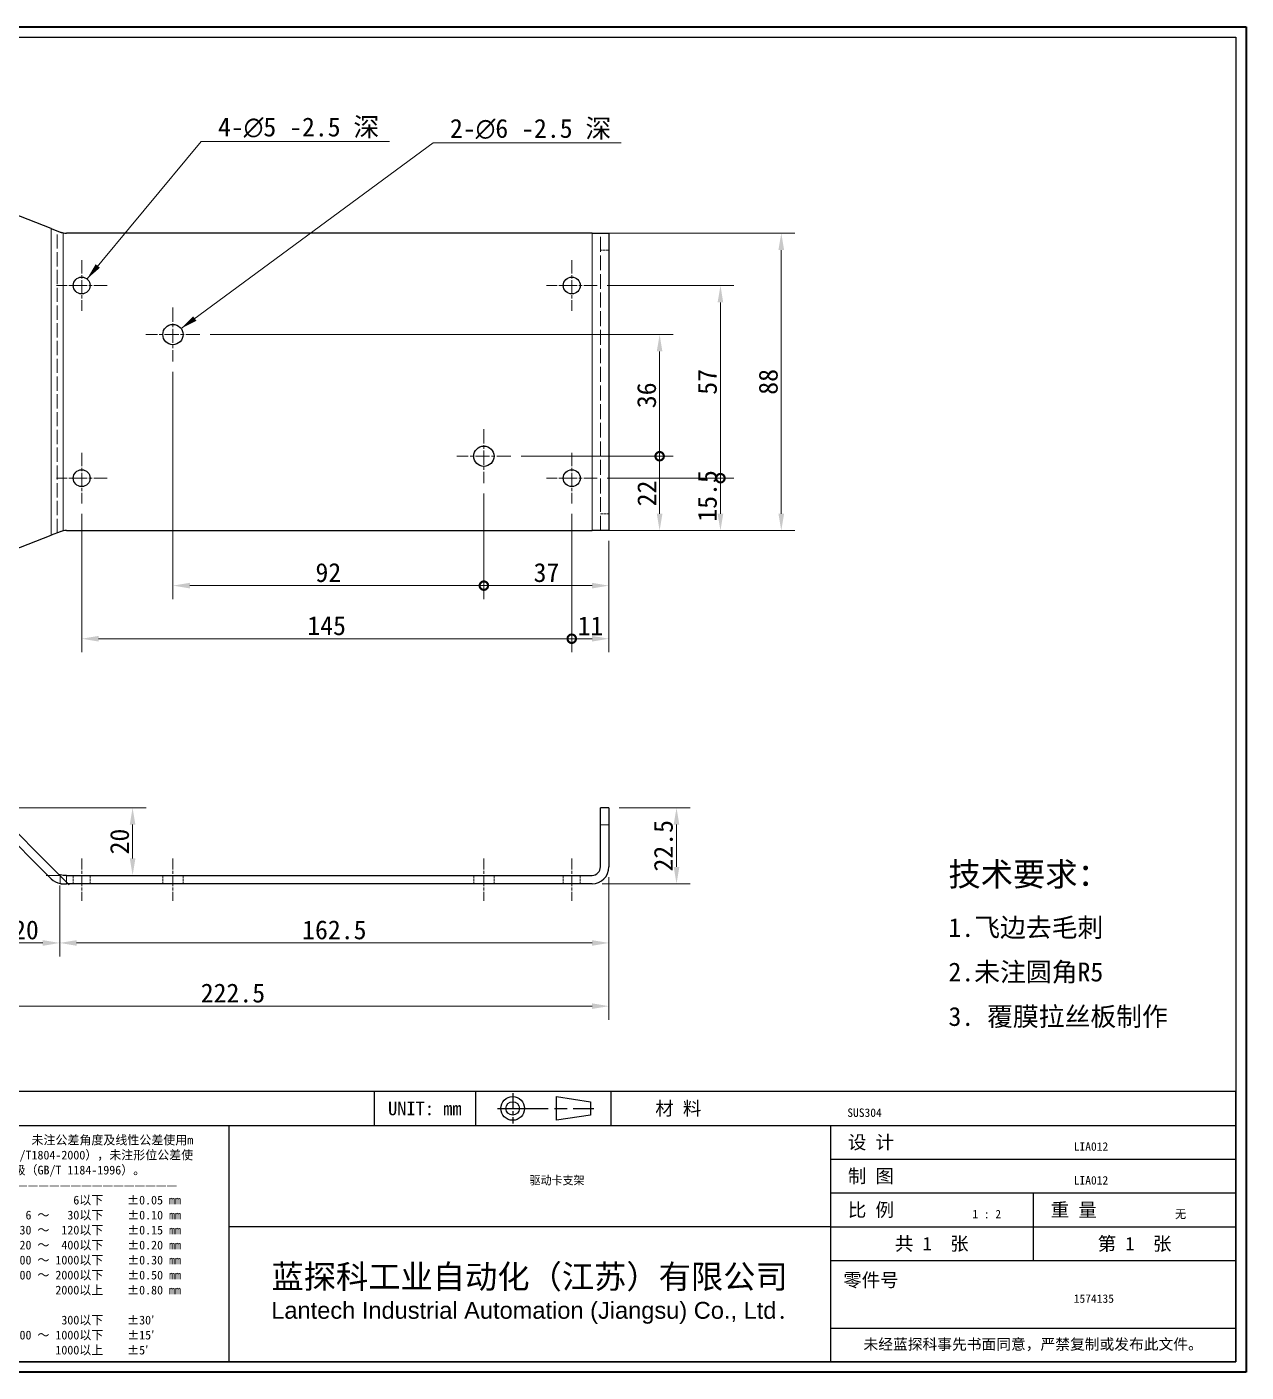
# Model space of a CAD drawing. Header units: millimetres. Extents: x 12 to 583, y 11 to 409.
# Drawn here: x 222.3 to 583, y 11 to 409 of the extents above; entities that cross this region are included whole.
import ezdxf
from ezdxf.enums import TextEntityAlignment as Align

# ---------------------------------------------------------------- set-up
doc = ezdxf.new("R2018")
doc.units = ezdxf.units.MM
doc.header["$LTSCALE"] = 2
doc.linetypes.add('CHAIN', pattern=[0.3543, 0.2362, -0.0295, 0.0591, -0.0295])
doc.linetypes.add('DASHED', pattern=[0.2067, 0.1654, -0.0413])
for name, color, linetype, lineweight in [('1', 7, 'Continuous', 18), ('可见 (ISO)', 7, 'Continuous', 25), ('可见窄的 (ISO)', 7, 'Continuous', 18), ('图框 (ISO)', 7, 'Continuous', 35), ('标题 (ISO)', 7, 'Continuous', 25)]:
    doc.layers.add(name, color=color, linetype=linetype, lineweight=lineweight)
for name, color, linetype, lineweight, true_color in [('中心标记 (ISO)', 1, 'CHAIN', 18, 0xff0000), ('中心线 (ISO)', 1, 'CHAIN', 18, 0xff0000), ('尺寸 (ISO)', 7, 'Continuous', 18, 0x008000), ('符号 (ISO)', 7, 'Continuous', 18, 0x008000), ('隐藏 (ISO)', 5, 'DASHED', 18, 0x0000ff), ('隐藏窄的 (ISO)', 5, 'DASHED', 18, 0x0000ff)]:
    doc.layers.add(name, color=color, linetype=linetype, lineweight=lineweight, true_color=true_color)
doc.styles.get("Standard").update_dxf_attribs({"font": 'simfang.ttf'})
doc.styles.add('文本样式164', font='SimSun.ttf')
doc.styles.add('最新国标', font='simfang.ttf')
doc.styles.add('注释文本 (ISO)', font='simfang.ttf')
doc.dimstyles.new('默认 (GB)', dxfattribs={"dimscale": 2, "dimtxt": 2.8, "dimasz": 2.5, "dimexe": 2, "dimexo": 1.5, "dimgap": 0.5, "dimtad": 1, "dimtoh": 1, "dimdsep": 46, "dimtxsty": '最新国标', "dimcen": 0.09, "dimdle": 10, "dimclrd": 256, "dimclre": 256, "dimclrt": 256, "dimaunit": 1, "dimadec": 3, "dimazin": 2, "dimtfac": 0.535714, "dimtdec": 3, "dimtmove": 0, "dimatfit": 3, "dimfxl": 0, "dimtolj": 1, "dimlwd": -1, "dimlwe": -1, "dimarcsym": 0})
doc.dimstyles.new('默认 (GB)$7', dxfattribs={"dimscale": 2, "dimtxt": 2.8, "dimasz": 2.5, "dimexe": 2, "dimexo": 1.5, "dimgap": 0.5, "dimtad": 1, "dimtoh": 1, "dimdsep": 46, "dimtxsty": '最新国标', "dimcen": 0.09, "dimdle": 10, "dimclrd": 256, "dimclre": 256, "dimclrt": 256, "dimaunit": 1, "dimadec": 3, "dimazin": 2, "dimtfac": 0.535714, "dimtdec": 3, "dimtmove": 0, "dimatfit": 3, "dimfxl": 0, "dimtolj": 1, "dimlwd": -1, "dimlwe": -1, "dimarcsym": 0})

# ---------------------------------------------------------------- blocks, each defined once
blk = doc.blocks.new('图框 最新国标')
at = {"layer": '图框 (ISO)'}
for p, q in [((6, 204.5), (291.5, 204.5)), ((291.5, 204.5), (291.5, 5.5)), ((291.5, 5.5), (6, 5.5))]:
    blk.add_line(p, q, dxfattribs=at)
at = {"layer": '图框 (ISO)', "color": 7, "linetype": 'Continuous', "lineweight": 25}
for p, q in [((18, 203), (290, 203)), ((18, 203), (290, 203)), ((290, 203), (290, 7)), ((290, 203), (290, 7)), ((290, 7), (6, 7)), ((290, 7), (18, 7))]:
    blk.add_line(p, q, dxfattribs=at)
at = {"layer": '图框 (ISO)', "lineweight": 30}
blk.add_attdef('零件代号', text='', height=2.5, rotation=180, dxfattribs=at).set_placement((35.5, 199), align=Align.MIDDLE_CENTER)
blk = doc.blocks.new('标题栏 最新国标')
at = {"layer": '标题 (ISO)'}
for p, q in [((381.98, -183.84), (196.98, -183.84)), ((196.98, -183.84), (196.98, -223.84)), ((254.48, -183.84), (254.48, -188.84)), ((269.48, -183.84), (269.48, -188.84)), ((281.48, -188.09), (281.48, -184.59)), ((281.48, -184.59), (286.48, -185.34)), ((289.48, -183.84), (289.48, -188.84)), ((381.98, -223.84), (381.98, -183.84)), ((383.48, -183.84), (383.48, -225.34)), ((286.48, -185.34), (286.48, -187.34)), ((196.98, -188.84), (381.98, -188.84)), ((232.98, -188.84), (232.98, -223.84)), ((286.48, -187.34), (281.48, -188.09)), ((321.98, -188.84), (321.98, -223.84)), ((321.98, -193.84), (381.98, -193.84)), ((321.98, -198.84), (381.98, -198.84)), ((351.98, -198.84), (351.98, -208.84)), ((321.98, -203.84), (232.98, -203.84)), ((321.98, -203.84), (381.98, -203.84)), ((321.98, -208.84), (381.98, -208.84)), ((321.98, -218.84), (381.98, -218.84)), ((196.98, -223.84), (381.98, -223.84)), ((383.48, -225.34), (196.98, -225.34))]:
    blk.add_line(p, q, dxfattribs=at)
at = {"layer": '标题 (ISO)', "linetype": 'CHAIN', "ltscale": 5.000333}
blk.add_line((274.98, -184.09), (274.98, -188.59), dxfattribs=at)
at = {"layer": '标题 (ISO)', "linetype": 'CHAIN', "ltscale": 15.834605}
blk.add_line((272.73, -186.34), (286.98, -186.34), dxfattribs=at)
at = {"layer": '标题 (ISO)'}
for radius in [1.75, 1]:
    blk.add_circle((274.98, -186.34), radius, dxfattribs=at)
at = {"layer": '1', "style": '文本样式164'}
for s, p in [('材 料', (299.48, -186.34)), ('UNIT: mm', (261.98, -186.34)), ('设 计', (327.98, -191.34)), ('制 图', (327.98, -196.34)), ('比 例', (327.98, -201.34)), ('重 量', (357.98, -201.34)), ('共 1  张', (336.98, -206.34)), ('第 1  张', (366.98, -206.34))]:
    blk.add_text(s, height=2, dxfattribs=at).set_placement(p, align=Align.MIDDLE_CENTER)
at = {"layer": '标题 (ISO)', "style": '注释文本 (ISO)'}
for s, insert, char_height, attachment_point, line_spacing_factor in [('\\fSimSun|b0|i0;{\\H1.3000;      未注公差角度及线性公差使用m\\P}\\fSimSun|b0|i0;{\\H1.3000;（GB/T1804-2000），未注形位公差使\\P}\\fSimSun|b0|i0;{\\H1.3000;用K级（GB/T 1184-1996）。\\P}\\fSimSun|b0|i0;{\\H1.3000;—————————————————\\P}\\fSimSun|b0|i0;{\\H1.3000;             6以下    ±0.05 mm\\P}\\fSimSun|b0|i0;{\\H1.3000;     6 ～   30以下    ±0.10 mm\\P}\\fSimSun|b0|i0;{\\H1.3000;    30 ～  120以下    ±0.15 mm\\P}\\fSimSun|b0|i0;{\\H1.3000;   120 ～  400以下    ±0.20 mm\\P}\\fSimSun|b0|i0;{\\H1.3000;   400 ～ 1000以下    ±0.30 mm\\P}\\fSimSun|b0|i0;{\\H1.3000;  1000 ～ 2000以下    ±0.50 mm\\P}\\fSimSun|b0|i0;{\\H1.3000;          2000以上    ±0.80 mm\\P}\\fSimSun|b0|i0;{\\H1.3000;\\P}\\fSimSun|b0|i0;{\\H1.3000;           300以下    ±30′\\P}\\fSimSun|b0|i0;{\\H1.3000;   300 ～ 1000以下    ±15′\\P}\\fSimSun|b0|i0;{\\H1.3000;          1000以上    ±5′}', (198.48, -206.63), 1.3, 4, 1.023913), ('\\pxsm0.94;\\fMicrosoft YaHei|b0|i0;{\\H3.5000;蓝探科工业自动化（江苏）有限公司\\P}\\fArial|b0|i0;{\\H2.5000;Lantech Industrial Automation (Jiangsu) Co., Ltd}\\fFangSong|b0|i0;{\\H2.5000;.}', (277.48, -213.84), 2, 5, 0.978695)]:
    blk.add_mtext(s, dxfattribs=dict(at, insert=insert, char_height=char_height, attachment_point=attachment_point, line_spacing_factor=line_spacing_factor))
at = {"layer": '标题 (ISO)', "attachment_point": 5, "style": '注释文本 (ISO)'}
for s, insert, char_height in [('\\fFangSong|b0|i0;零件号', (327.98, -211.84), 2), ('\\fSimSun|b0|i0;{\\H1.6000;未经蓝探科事先书面同意，严禁复制或发布此文件。}', (351.98, -221.34), 1.6)]:
    blk.add_mtext(s, dxfattribs=dict(at, insert=insert, char_height=char_height))
at = {"layer": '标题 (ISO)', "lineweight": 30, "flags": 104}
for tag, height, p in [('材料', 2, (324.48, -186.34)), ('设计人', 2, (357.98, -191.34)), ('库存编号', 3.5, (277.48, -196.34)), ('设计人', 2, (357.98, -196.34)), ('视图比例', 2, (342.98, -201.34)), ('质量\\P3;', 2, (372.98, -201.34)), ('零件代号', 3.5, (357.98, -213.84))]:
    blk.add_attdef(tag, text='', height=height, dxfattribs=at).set_placement(p, align=Align.MIDDLE_CENTER)
blk = doc.blocks.new('*D7')
at = {"layer": 'Defpoints', "color": 0, "transparency": 16777216}
for p in [(394.47, 177.97), (389.47, 155.47), (414.47, 155.47)]:
    blk.add_point(p, dxfattribs=at)
at = {"layer": '尺寸 (ISO)', "color": 116, "true_color": 0x00803f, "transparency": 16777216}
for p, q in [((397.47, 177.97), (418.47, 177.97)), ((414.47, 172.97), (414.47, 160.47)), ((392.47, 155.47), (418.47, 155.47))]:
    blk.add_line(p, q, dxfattribs=at)
for points in [[(413.63, 172.97), (415.3, 172.97), (414.47, 177.97)], [(413.63, 160.47), (415.3, 160.47), (414.47, 155.47)]]:
    blk.add_solid(points, dxfattribs=at)
at = {"layer": '尺寸 (ISO)', "transparency": 16777216, "insert": (410.62, 166.72), "char_height": 5.6, "attachment_point": 5, "rotation": 90, "style": '最新国标'}
blk.add_mtext('\\A1;22.5', dxfattribs=at)
blk = doc.blocks.new('*D8')
at = {"layer": 'Defpoints', "color": 0, "transparency": 16777216}
for p in [(389.47, 347.98), (445.47, 347.98), (389.47, 259.98)]:
    blk.add_point(p, dxfattribs=at)
at = {"layer": '尺寸 (ISO)', "color": 116, "true_color": 0x00803f, "transparency": 16777216}
for p, q in [((392.47, 347.98), (449.47, 347.98)), ((445.47, 264.98), (445.47, 342.98)), ((392.47, 259.98), (449.47, 259.98))]:
    blk.add_line(p, q, dxfattribs=at)
for points in [[(444.63, 342.98), (446.3, 342.98), (445.47, 347.98)], [(444.63, 264.98), (446.3, 264.98), (445.47, 259.98)]]:
    blk.add_solid(points, dxfattribs=at)
at = {"layer": '尺寸 (ISO)', "transparency": 16777216, "insert": (441.64, 303.98), "char_height": 5.6, "attachment_point": 5, "rotation": 90, "style": '最新国标'}
blk.add_mtext('\\A1;88', dxfattribs=at)
blk = doc.blocks.new('_DotSmall')
at = {"color": 0, "linetype": 'ByBlock', "const_width": 0.5}
blk.add_lwpolyline([(-0.0625, 0, 1), (0.0625, 0, 1)], format="xyb", close=True, dxfattribs=at)
blk = doc.blocks.new('*D13')
at = {"layer": 'Defpoints', "color": 0, "transparency": 16777216}
for p in [(238.47, 267.98), (383.47, 267.98), (383.47, 227.98)]:
    blk.add_point(p, dxfattribs=at)
at = {"layer": '尺寸 (ISO)', "color": 116, "true_color": 0x00803f, "transparency": 16777216}
for p, q in [((238.47, 264.98), (238.47, 223.98)), ((383.47, 264.98), (383.47, 223.98)), ((243.47, 227.98), (383.47, 227.98))]:
    blk.add_line(p, q, dxfattribs=at)
blk.add_solid([(243.47, 228.81), (243.47, 227.14), (238.47, 227.98)], dxfattribs=at)
at = {"layer": '尺寸 (ISO)', "color": 116, "true_color": 0x00803f, "transparency": 16777216, "xscale": 5, "yscale": 5, "zscale": 5}
blk.add_blockref('_DotSmall', (383.47, 227.98), dxfattribs=at)
at = {"layer": '尺寸 (ISO)', "transparency": 16777216, "insert": (310.95, 231.81), "char_height": 5.6, "attachment_point": 5, "style": '最新国标'}
blk.add_mtext('\\A1;145', dxfattribs=at)
blk = doc.blocks.new('*D15')
at = {"layer": 'Defpoints', "color": 0, "transparency": 16777216}
for p in [(383.47, 267.98), (394.47, 259.98), (394.47, 227.98)]:
    blk.add_point(p, dxfattribs=at)
at = {"layer": '尺寸 (ISO)', "color": 116, "true_color": 0x00803f, "transparency": 16777216}
for p, q in [((383.47, 264.98), (383.47, 223.98)), ((394.47, 256.98), (394.47, 223.98)), ((383.47, 227.98), (389.47, 227.98))]:
    blk.add_line(p, q, dxfattribs=at)
blk.add_solid([(389.47, 228.81), (389.47, 227.14), (394.47, 227.98)], dxfattribs=at)
at = {"layer": '尺寸 (ISO)', "color": 116, "true_color": 0x00803f, "transparency": 16777216, "xscale": 5, "yscale": 5, "zscale": 5, "rotation": 180}
blk.add_blockref('_DotSmall', (383.47, 227.98), dxfattribs=at)
at = {"layer": '尺寸 (ISO)', "transparency": 16777216, "insert": (388.99, 231.78), "char_height": 5.6, "attachment_point": 5, "style": '最新国标'}
blk.add_mtext('\\A1;11', dxfattribs=at)
blk = doc.blocks.new('*D16')
at = {"layer": 'Defpoints', "color": 0, "transparency": 16777216}
for p in [(265.47, 309.98), (357.47, 273.98), (357.47, 243.69)]:
    blk.add_point(p, dxfattribs=at)
at = {"layer": '尺寸 (ISO)', "color": 116, "true_color": 0x00803f, "transparency": 16777216}
for p, q in [((265.47, 306.98), (265.47, 239.69)), ((357.47, 270.98), (357.47, 239.69)), ((270.47, 243.69), (357.47, 243.69))]:
    blk.add_line(p, q, dxfattribs=at)
blk.add_solid([(270.47, 244.52), (270.47, 242.86), (265.47, 243.69)], dxfattribs=at)
at = {"layer": '尺寸 (ISO)', "color": 116, "true_color": 0x00803f, "transparency": 16777216, "xscale": 5, "yscale": 5, "zscale": 5}
blk.add_blockref('_DotSmall', (357.47, 243.69), dxfattribs=at)
at = {"layer": '尺寸 (ISO)', "transparency": 16777216, "insert": (311.45, 247.52), "char_height": 5.6, "attachment_point": 5, "style": '最新国标'}
blk.add_mtext('\\A1;92', dxfattribs=at)
blk = doc.blocks.new('*D17')
at = {"layer": 'Defpoints', "color": 0, "transparency": 16777216}
for p in [(357.47, 273.98), (394.47, 259.98), (394.47, 243.69)]:
    blk.add_point(p, dxfattribs=at)
at = {"layer": '尺寸 (ISO)', "color": 116, "true_color": 0x00803f, "transparency": 16777216}
for p, q in [((357.47, 270.98), (357.47, 239.69)), ((394.47, 256.98), (394.47, 239.69)), ((357.47, 243.69), (389.47, 243.69))]:
    blk.add_line(p, q, dxfattribs=at)
blk.add_solid([(389.47, 244.52), (389.47, 242.86), (394.47, 243.69)], dxfattribs=at)
at = {"layer": '尺寸 (ISO)', "color": 116, "true_color": 0x00803f, "transparency": 16777216, "xscale": 5, "yscale": 5, "zscale": 5, "rotation": 180}
blk.add_blockref('_DotSmall', (357.47, 243.69), dxfattribs=at)
at = {"layer": '尺寸 (ISO)', "transparency": 16777216, "insert": (375.99, 247.52), "char_height": 5.6, "attachment_point": 5, "style": '最新国标'}
blk.add_mtext('\\A1;37', dxfattribs=at)
blk = doc.blocks.new('*D18')
at = {"layer": 'Defpoints', "color": 0, "transparency": 16777216}
for p in [(390.97, 275.48), (427.47, 275.48), (389.47, 259.98)]:
    blk.add_point(p, dxfattribs=at)
at = {"layer": '尺寸 (ISO)', "color": 116, "true_color": 0x00803f, "transparency": 16777216}
for p, q in [((393.97, 275.48), (431.47, 275.48)), ((427.47, 264.98), (427.47, 275.48)), ((392.47, 259.98), (431.47, 259.98))]:
    blk.add_line(p, q, dxfattribs=at)
blk.add_solid([(426.63, 264.98), (428.3, 264.98), (427.47, 259.98)], dxfattribs=at)
at = {"layer": '尺寸 (ISO)', "color": 116, "true_color": 0x00803f, "transparency": 16777216, "xscale": 5, "yscale": 5, "zscale": 5, "rotation": 90}
blk.add_blockref('_DotSmall', (427.47, 275.48), dxfattribs=at)
at = {"layer": '尺寸 (ISO)', "transparency": 16777216, "insert": (423.62, 270.23), "char_height": 5.6, "attachment_point": 5, "rotation": 90, "style": '最新国标'}
blk.add_mtext('\\A1;15.5', dxfattribs=at)
blk = doc.blocks.new('*D19')
at = {"layer": 'Defpoints', "color": 0, "transparency": 16777216}
for p in [(390.97, 332.48), (427.47, 332.48), (390.97, 275.48)]:
    blk.add_point(p, dxfattribs=at)
at = {"layer": '尺寸 (ISO)', "color": 116, "true_color": 0x00803f, "transparency": 16777216}
for p, q in [((393.97, 332.48), (431.47, 332.48)), ((427.47, 275.48), (427.47, 327.48)), ((393.97, 275.48), (431.47, 275.48))]:
    blk.add_line(p, q, dxfattribs=at)
blk.add_solid([(426.63, 327.48), (428.3, 327.48), (427.47, 332.48)], dxfattribs=at)
at = {"layer": '尺寸 (ISO)', "color": 116, "true_color": 0x00803f, "transparency": 16777216, "xscale": 5, "yscale": 5, "zscale": 5, "rotation": 270}
blk.add_blockref('_DotSmall', (427.47, 275.48), dxfattribs=at)
at = {"layer": '尺寸 (ISO)', "transparency": 16777216, "insert": (423.64, 303.98), "char_height": 5.6, "attachment_point": 5, "rotation": 90, "style": '最新国标'}
blk.add_mtext('\\A1;57', dxfattribs=at)
blk = doc.blocks.new('*D20')
at = {"layer": 'Defpoints', "color": 0, "transparency": 16777216}
for p in [(365.47, 281.98), (409.47, 281.98), (389.47, 259.98)]:
    blk.add_point(p, dxfattribs=at)
at = {"layer": '尺寸 (ISO)', "color": 116, "true_color": 0x00803f, "transparency": 16777216}
for p, q in [((368.47, 281.98), (413.47, 281.98)), ((409.47, 264.98), (409.47, 281.98)), ((392.47, 259.98), (413.47, 259.98))]:
    blk.add_line(p, q, dxfattribs=at)
blk.add_solid([(408.63, 264.98), (410.3, 264.98), (409.47, 259.98)], dxfattribs=at)
at = {"layer": '尺寸 (ISO)', "color": 116, "true_color": 0x00803f, "transparency": 16777216, "xscale": 5, "yscale": 5, "zscale": 5, "rotation": 90}
blk.add_blockref('_DotSmall', (409.47, 281.98), dxfattribs=at)
at = {"layer": '尺寸 (ISO)', "transparency": 16777216, "insert": (405.67, 270.96), "char_height": 5.6, "attachment_point": 5, "rotation": 90, "style": '最新国标'}
blk.add_mtext('\\A1;22', dxfattribs=at)
blk = doc.blocks.new('*D21')
at = {"layer": 'Defpoints', "color": 0, "transparency": 16777216}
for p in [(273.47, 317.98), (409.47, 317.98), (365.47, 281.98)]:
    blk.add_point(p, dxfattribs=at)
at = {"layer": '尺寸 (ISO)', "color": 116, "true_color": 0x00803f, "transparency": 16777216}
for p, q in [((276.47, 317.98), (413.47, 317.98)), ((409.47, 281.98), (409.47, 312.98)), ((368.47, 281.98), (413.47, 281.98))]:
    blk.add_line(p, q, dxfattribs=at)
blk.add_solid([(408.63, 312.98), (410.3, 312.98), (409.47, 317.98)], dxfattribs=at)
at = {"layer": '尺寸 (ISO)', "color": 116, "true_color": 0x00803f, "transparency": 16777216, "xscale": 5, "yscale": 5, "zscale": 5, "rotation": 270}
blk.add_blockref('_DotSmall', (409.47, 281.98), dxfattribs=at)
at = {"layer": '尺寸 (ISO)', "transparency": 16777216, "insert": (405.64, 300), "char_height": 5.6, "attachment_point": 5, "rotation": 90, "style": '最新国标'}
blk.add_mtext('\\A1;36', dxfattribs=at)
blk = doc.blocks.new('*D24')
at = {"layer": 'Defpoints', "color": 0, "transparency": 16777216}
for p in [(208.96, 177.97), (252.36, 157.97), (253.53, 157.97)]:
    blk.add_point(p, dxfattribs=at)
at = {"layer": '尺寸 (ISO)', "color": 116, "true_color": 0x00803f, "transparency": 16777216}
for p, q in [((211.96, 177.97), (257.53, 177.97)), ((253.53, 172.97), (253.53, 162.97))]:
    blk.add_line(p, q, dxfattribs=at)
for points in [[(252.7, 172.97), (254.36, 172.97), (253.53, 177.97)], [(252.7, 162.97), (254.36, 162.97), (253.53, 157.97)]]:
    blk.add_solid(points, dxfattribs=at)
at = {"layer": '尺寸 (ISO)', "transparency": 16777216, "insert": (249.7, 167.97), "char_height": 5.6, "attachment_point": 5, "rotation": 90, "style": '最新国标'}
blk.add_mtext('\\A1;20', dxfattribs=at)
blk = doc.blocks.new('*D25')
at = {"layer": 'Defpoints', "color": 0, "transparency": 16777216}
for p in [(211.97, 177.97), (231.97, 157.97), (211.97, 137.97)]:
    blk.add_point(p, dxfattribs=at)
at = {"layer": '尺寸 (ISO)', "color": 116, "true_color": 0x00803f, "transparency": 16777216}
for p, q in [((211.97, 174.97), (211.97, 133.97)), ((231.97, 154.97), (231.97, 133.97)), ((226.97, 137.97), (216.97, 137.97))]:
    blk.add_line(p, q, dxfattribs=at)
for points in [[(216.97, 138.8), (216.97, 137.13), (211.97, 137.97)], [(226.97, 138.8), (226.97, 137.13), (231.97, 137.97)]]:
    blk.add_solid(points, dxfattribs=at)
at = {"layer": '尺寸 (ISO)', "transparency": 16777216, "insert": (221.97, 141.8), "char_height": 5.6, "attachment_point": 5, "style": '最新国标'}
blk.add_mtext('\\A1;20', dxfattribs=at)
blk = doc.blocks.new('*D26')
at = {"layer": 'Defpoints', "color": 0, "transparency": 16777216}
for p in [(394.47, 160.47), (231.97, 157.97), (394.47, 137.97)]:
    blk.add_point(p, dxfattribs=at)
at = {"layer": '尺寸 (ISO)', "color": 116, "true_color": 0x00803f, "transparency": 16777216}
for p, q in [((394.47, 157.47), (394.47, 133.97)), ((231.97, 154.97), (231.97, 133.97)), ((236.97, 137.97), (389.47, 137.97))]:
    blk.add_line(p, q, dxfattribs=at)
for points in [[(236.97, 138.8), (236.97, 137.13), (231.97, 137.97)], [(389.47, 138.8), (389.47, 137.13), (394.47, 137.97)]]:
    blk.add_solid(points, dxfattribs=at)
at = {"layer": '尺寸 (ISO)', "transparency": 16777216, "insert": (313.22, 141.81), "char_height": 5.6, "attachment_point": 5, "style": '最新国标'}
blk.add_mtext('\\A1;162.5', dxfattribs=at)
blk = doc.blocks.new('*D27')
at = {"layer": 'Defpoints', "color": 0, "transparency": 16777216}
for p in [(171.97, 175.47), (394.47, 160.47), (394.47, 119.27)]:
    blk.add_point(p, dxfattribs=at)
at = {"layer": '尺寸 (ISO)', "color": 116, "true_color": 0x00803f, "transparency": 16777216}
for p, q in [((171.97, 172.47), (171.97, 115.27)), ((394.47, 157.47), (394.47, 115.27)), ((176.97, 119.27), (389.47, 119.27))]:
    blk.add_line(p, q, dxfattribs=at)
for points in [[(176.97, 120.11), (176.97, 118.44), (171.97, 119.27)], [(389.47, 120.11), (389.47, 118.44), (394.47, 119.27)]]:
    blk.add_solid(points, dxfattribs=at)
at = {"layer": '尺寸 (ISO)', "transparency": 16777216, "insert": (283.22, 123.12), "char_height": 5.6, "attachment_point": 5, "style": '最新国标'}
blk.add_mtext('\\A1;222.5', dxfattribs=at)

msp = doc.modelspace()

# ---------------------------------------------------------------- linework, layer by layer
at = {"layer": '中心标记 (ISO)', "ltscale": 8.333956}
for p, q in [((238.4678, 339.9769), (238.4678, 324.9769)), ((383.4678, 339.9769), (383.4678, 324.9769)), ((245.9678, 332.4769), (230.9678, 332.4769)), ((390.9678, 332.4769), (375.9678, 332.4769)), ((238.4678, 282.9769), (238.4678, 267.9769)), ((383.4678, 282.9769), (383.4678, 267.9769)), ((245.9678, 275.4769), (230.9678, 275.4769)), ((390.9678, 275.4769), (375.9678, 275.4769))]:
    msp.add_line(p, q, dxfattribs=at)
at = {"layer": '中心标记 (ISO)', "ltscale": 8.88956}
for p, q in [((265.4678, 325.9769), (265.4678, 309.9769)), ((273.4678, 317.9769), (257.4678, 317.9769)), ((357.4678, 289.9769), (357.4678, 273.9769)), ((365.4678, 281.9769), (349.4678, 281.9769))]:
    msp.add_line(p, q, dxfattribs=at)
at = {"layer": '中心线 (ISO)', "ltscale": 6.944946}
for p, q in [((238.4678, 162.9665), (238.4678, 150.4665)), ((265.4678, 162.9665), (265.4678, 150.4665)), ((357.4678, 162.9665), (357.4678, 150.4665)), ((383.4678, 162.9665), (383.4678, 150.4665))]:
    msp.add_line(p, q, dxfattribs=at)
at = {"layer": '可见 (ISO)'}
for p, q in [((229.4678, 349.354), (211.6645, 356.2884)), ((229.4678, 349.354), (232.128, 348.3178)), ((389.4678, 347.9769), (233.9427, 347.9769)), ((389.4678, 347.9769), (394.4678, 347.9769)), ((394.4678, 347.9769), (394.4678, 259.9769)), ((232.128, 259.636), (229.4678, 258.5998)), ((233.9427, 259.9769), (389.4678, 259.9769)), ((394.4678, 259.9769), (389.4678, 259.9769)), ((211.6645, 251.6654), (229.4678, 258.5998)), ((213.4323, 176.502), (231.2356, 158.6987)), ((394.4678, 177.9665), (391.9678, 177.9665)), ((391.9678, 172.9665), (391.9678, 177.9665)), ((394.4678, 177.9665), (394.4678, 172.9665)), ((229.4678, 156.931), (211.6645, 174.7343)), ((391.9678, 160.4665), (391.9678, 172.9665)), ((394.4678, 172.9665), (394.4678, 160.4665)), ((233.9427, 157.9665), (233.0033, 157.9665)), ((233.0033, 155.4665), (233.9427, 155.4665)), ((233.9427, 157.9665), (389.4678, 157.9665)), ((389.4678, 155.4665), (233.9427, 155.4665))]:
    msp.add_line(p, q, dxfattribs=at)
for centre, radius in [((238.4678, 332.4769), 2.5), ((383.4678, 332.4769), 2.5), ((265.4678, 317.9769), 3), ((357.4678, 281.9769), 3), ((238.4678, 275.4769), 2.5), ((383.4678, 275.4769), 2.5)]:
    msp.add_circle(centre, radius, dxfattribs=at)
for centre, radius, start, end in [((233.9427, 352.9769), 5, 259.171177, 270), ((233.9427, 254.9769), 5, 90, 100.828823), ((389.4678, 160.4665), 2.5, 270, 0), ((389.4678, 160.4665), 5, 270, 0), ((233.0033, 160.4665), 5, 225, 259.917579), ((233.0033, 160.4665), 2.5, 225, 249.504774)]:
    msp.add_arc(centre, radius, start, end, dxfattribs=at)
for points, knots in [([(232.128, 348.3178), (232.2216, 348.2814), (232.3158, 348.2479), (232.5999, 348.1565), (232.7991, 348.105), (233.0033, 348.0659)], [2.0957345942, 2.0957345942, 2.0957345942, 2.0957345942, 2.1256880988, 2.1256880988, 2.1858342871, 2.1858342871, 2.1858342871, 2.1858342871]), ([(233.0033, 259.8879), (232.7991, 259.8488), (232.5999, 259.7973), (232.3158, 259.7059), (232.2216, 259.6724), (232.128, 259.636)], [0.7877461264, 0.7877461264, 0.7877461264, 0.7877461264, 0.8478923148, 0.8478923148, 0.8778458193, 0.8778458193, 0.8778458193, 0.8778458193]), ([(232.128, 155.5437), (232.2216, 155.5271), (232.3158, 155.5131), (232.5999, 155.4792), (232.7991, 155.4665), (233.0033, 155.4665)], [2.0957345942, 2.0957345942, 2.0957345942, 2.0957345942, 2.1256880988, 2.1256880988, 2.1858342871, 2.1858342871, 2.1858342871, 2.1858342871])]:
    msp.add_open_spline(points, degree=3, knots=knots, dxfattribs=at)
msp.add_open_spline([(233.0033, 157.9665), (232.7092, 157.9665), (232.4069, 158.0205), (232.128, 158.1248)], degree=3, dxfattribs=at)
at = {"layer": '可见窄的 (ISO)'}
for p, q in [((229.4678, 349.354), (229.4678, 258.5998)), ((233.0033, 259.8879), (233.0033, 348.0659)), ((389.4678, 347.9769), (389.4678, 259.9769)), ((391.9678, 172.9665), (394.4678, 172.9665)), ((232.128, 158.1248), (232.128, 155.5437)), ((233.9427, 155.4665), (233.9427, 157.9665))]:
    msp.add_line(p, q, dxfattribs=at)
at = {"layer": '尺寸 (ISO)'}
for q in [(227.9678, 157.9665), (227.9678, 157.9665), (234.7962, 155.1381), (234.7962, 155.1381)]:
    msp.add_line((231.9678, 157.9665), q, dxfattribs=at)
at = {"layer": '隐藏 (ISO)', "ltscale": 13.304306}
msp.add_line((391.9678, 259.9769), (391.9678, 347.9769), dxfattribs=at)
at = {"layer": '隐藏 (ISO)', "ltscale": 2.380771}
for p, q in [((235.9678, 157.9665), (235.9678, 155.4665)), ((240.9678, 157.9665), (240.9678, 155.4665)), ((262.4678, 157.9665), (262.4678, 155.4665)), ((268.4678, 157.9665), (268.4678, 155.4665)), ((354.4678, 157.9665), (354.4678, 155.4665)), ((360.4678, 157.9665), (360.4678, 155.4665)), ((380.9678, 157.9665), (380.9678, 155.4665)), ((385.9678, 157.9665), (385.9678, 155.4665))]:
    msp.add_line(p, q, dxfattribs=at)
at = {"layer": '隐藏窄的 (ISO)', "ltscale": 12.717649}
msp.add_line((231.2356, 259.2884), (231.2356, 348.6654), dxfattribs=at)
at = {"layer": '隐藏窄的 (ISO)', "ltscale": 2.380771}
for p, q in [((394.4678, 342.9769), (391.9678, 342.9769)), ((391.9678, 264.9769), (394.4678, 264.9769))]:
    msp.add_line(p, q, dxfattribs=at)

# ---------------------------------------------------------------- block references
at = {"xscale": 2, "yscale": 2, "zscale": 2}
msp.add_blockref('图框 最新国标', (0, 0), dxfattribs=at)
ref = msp.add_blockref('标题栏 最新国标', (-183.9651, 461.6886), dxfattribs=dict(xscale=2, yscale=2, zscale=2))
lines = msp.add_mtext('1574135', dxfattribs={"layer": '标题 (ISO)', "insert": (532, 34), "char_height": 2.5, "attachment_point": 1})
ref.add_attrib('零件代号', '', (532, 34), dxfattribs={"flags": 104}).embed_mtext(lines)
lines = msp.add_mtext('驱动卡支架', dxfattribs={"layer": '标题 (ISO)', "insert": (371, 69), "char_height": 2.5, "attachment_point": 1})
ref.add_attrib('库存编号', '', (371, 69), dxfattribs={"flags": 104}).embed_mtext(lines)
lines = msp.add_mtext('无', dxfattribs={"layer": '标题 (ISO)', "insert": (562, 59), "char_height": 2.5, "attachment_point": 1})
ref.add_attrib('质量\\P3;', '', (562, 59), dxfattribs={"flags": 104}).embed_mtext(lines)
lines = msp.add_mtext('1 : 2', dxfattribs={"layer": '标题 (ISO)', "insert": (502, 59), "char_height": 2.5, "attachment_point": 1})
ref.add_attrib('视图比例', '', (502, 59), dxfattribs={"flags": 104}).embed_mtext(lines)
lines = msp.add_mtext('LIA012', dxfattribs={"layer": '标题 (ISO)', "insert": (532, 79), "char_height": 2.5, "attachment_point": 1})
ref.add_attrib('设计人', '', (532, 79), dxfattribs={"flags": 104}).embed_mtext(lines)
lines = msp.add_mtext('LIA012', dxfattribs={"layer": '标题 (ISO)', "insert": (532, 69), "char_height": 2.5, "attachment_point": 1})
ref.add_attrib('设计人', '', (532, 69), dxfattribs={"flags": 104}).embed_mtext(lines)
lines = msp.add_mtext('SUS304', dxfattribs={"layer": '标题 (ISO)', "insert": (465, 89), "char_height": 2.5, "attachment_point": 1})
ref.add_attrib('材料', '', (465, 89), dxfattribs={"flags": 104}).embed_mtext(lines)

# ---------------------------------------------------------------- texts
at = {"layer": '符号 (ISO)'}
for s, insert, char_height, width, attachment_point, line_spacing_factor, style in [('4-\\fAIGDT|b0|i0;{\\H5.6000;n}\\fFangSong|b0|i0;{\\H5.6000;5 -2.5 深}', (278.8014, 376.0213), 5.6, 52.909474, 7, 0.49, '最新国标'), ('2-\\fAIGDT|b0|i0;{\\H5.6000;n}\\fFangSong|b0|i0;{\\H5.6000;6 -2.5 深}', (347.4417, 375.5989), 5.6, 52.909474, 7, 0.49, '最新国标'), ('\\pxsm1.41;\\fFangSong|b0|i0;{\\H7.0000;技术要求：}\\fFangSong|b0|i0;{\\H5.6000;\\P}\\fFangSong|b0|i0;{\\H5.6000;1.飞边去毛刺\\P}\\fFangSong|b0|i0;{\\H5.6000;2.未注圆角R5\\P}\\fFangSong|b0|i0;{\\H5.6000;3. 覆膜拉丝板制作}', (494.9372, 137.2985), 4, 71.260819, 4, 1.305367, '注释文本 (ISO)')]:
    msp.add_mtext(s, dxfattribs=dict(at, insert=insert, char_height=char_height, width=width, attachment_point=attachment_point, line_spacing_factor=line_spacing_factor, style=style))

# ---------------------------------------------------------------- dimensions: what is measured, and where the dimension line sits
at = {"layer": '尺寸 (ISO)', "color": 116, "true_color": 0x00803f}
for base, p1, p2, angle, override, picture, middle in [((445.4678, 347.9769), (389.4678, 259.9769), (389.4678, 347.9769), 270, {"dimgap": 0.5, "dimtoh": 0, "dimdec": 2, "dimtol": 0, "dimlim": 0, "dimtp": 0, "dimtm": 0, "dimtdec": 3, "dimtofl": 0, "dimatfit": 1}, '*D8', (445.4678, 303.9769)), ((427.4678, 332.4769), (390.9678, 275.4769), (390.9678, 332.4769), 90, {"dimgap": 0.5, "dimtoh": 0, "dimdec": 2, "dimblk1": 'DotSmall', "dimsah": 1, "dimdle": 0, "dimtol": 0, "dimlim": 0, "dimtp": 0, "dimtm": 0, "dimtdec": 3, "dimtofl": 0, "dimatfit": 1}, '*D19', (427.4678, 303.9769)), ((409.4678, 317.9769), (365.4678, 281.9769), (273.4678, 317.9769), 90, {"dimgap": 0.5, "dimtoh": 0, "dimdec": 2, "dimblk1": 'DotSmall', "dimsah": 1, "dimdle": 0, "dimtol": 0, "dimlim": 0, "dimtp": 0, "dimtm": 0, "dimtdec": 3, "dimtofl": 0, "dimatfit": 1}, '*D21', (409.4678, 299.9969)), ((357.4678, 243.6901), (265.4678, 309.9769), (357.4678, 273.9769), 180, {"dimgap": 0.5, "dimtoh": 0, "dimdec": 2, "dimblk2": 'DotSmall', "dimsah": 1, "dimdle": 0, "dimtol": 0, "dimlim": 0, "dimtp": 0, "dimtm": 0, "dimtdec": 3, "dimtofl": 0, "dimatfit": 1}, '*D16', (311.4478, 243.6901)), ((409.4678, 281.9769), (389.4678, 259.9769), (365.4678, 281.9769), 90, {"dimgap": 0.5, "dimtoh": 0, "dimdec": 2, "dimblk2": 'DotSmall', "dimsah": 1, "dimdle": 0, "dimtol": 0, "dimlim": 0, "dimtp": 0, "dimtm": 0, "dimtdec": 3, "dimtofl": 0, "dimatfit": 1}, '*D20', (409.4678, 270.9569)), ((427.4678, 275.4769), (389.4678, 259.9769), (390.9678, 275.4769), 90, {"dimgap": 0.5, "dimtoh": 0, "dimdec": 2, "dimblk2": 'DotSmall', "dimsah": 1, "dimdle": 0, "dimtol": 0, "dimlim": 0, "dimtp": 0, "dimtm": 0, "dimtdec": 3, "dimtofl": 0, "dimatfit": 1}, '*D18', (427.4678, 270.2269)), ((394.4678, 243.6901), (357.4678, 273.9769), (394.4678, 259.9769), 180, {"dimgap": 0.5, "dimtoh": 0, "dimdec": 2, "dimblk1": 'DotSmall', "dimsah": 1, "dimdle": 0, "dimtol": 0, "dimlim": 0, "dimtp": 0, "dimtm": 0, "dimtdec": 3, "dimtofl": 0, "dimatfit": 1}, '*D17', (375.9878, 243.6901)), ((383.4678, 227.9769), (238.4678, 267.9769), (383.4678, 267.9769), 180, {"dimgap": 0.5, "dimtoh": 0, "dimdec": 2, "dimblk2": 'DotSmall', "dimsah": 1, "dimdle": 0, "dimtol": 0, "dimlim": 0, "dimtp": 0, "dimtm": 0, "dimtdec": 3, "dimtofl": 0, "dimatfit": 1}, '*D13', (310.9478, 227.9769)), ((394.4678, 227.9769), (383.4678, 267.9769), (394.4678, 259.9769), 180, {"dimgap": 0.5, "dimtoh": 0, "dimdec": 2, "dimblk1": 'DotSmall', "dimsah": 1, "dimdle": 0, "dimtol": 0, "dimlim": 0, "dimtp": 0, "dimtm": 0, "dimtdec": 3, "dimtofl": 1, "dimatfit": 1}, '*D15', (388.9878, 227.9769)), ((394.4678, 119.2734), (171.9678, 175.4665), (394.4678, 160.4665), 180, {"dimgap": 0.5, "dimtoh": 0, "dimdec": 2, "dimtol": 0, "dimlim": 0, "dimtp": 0, "dimtm": 0, "dimtdec": 3, "dimtofl": 0, "dimatfit": 1}, '*D27', (283.2178, 119.2734)), ((253.5314, 157.9665), (208.9574, 177.9665), (252.3597, 157.9665), 270, {"dimgap": 0.5, "dimtoh": 0, "dimdec": 2, "dimse2": 1, "dimtol": 0, "dimlim": 0, "dimtp": 0, "dimtm": 0, "dimtdec": 3, "dimtofl": 0, "dimatfit": 1}, '*D24', (253.5314, 167.9665)), ((211.9678, 137.9665), (231.9678, 157.9665), (211.9678, 177.9665), 180, {"dimgap": 0.5, "dimtoh": 0, "dimdec": 2, "dimtol": 0, "dimlim": 0, "dimtp": 0, "dimtm": 0, "dimtdec": 3, "dimtofl": 0, "dimatfit": 1}, '*D25', (221.9678, 137.9665)), ((414.4678, 155.4665), (394.4678, 177.9665), (389.4678, 155.4665), 90, {"dimgap": 0.5, "dimtoh": 0, "dimdec": 2, "dimtol": 0, "dimlim": 0, "dimtp": 0, "dimtm": 0, "dimtdec": 3, "dimtofl": 0, "dimatfit": 1}, '*D7', (414.4678, 166.7165)), ((394.4678, 137.9665), (231.9678, 157.9665), (394.4678, 160.4665), 180, {"dimgap": 0.5, "dimtoh": 0, "dimdec": 2, "dimtol": 0, "dimlim": 0, "dimtp": 0, "dimtm": 0, "dimtdec": 3, "dimtofl": 0, "dimatfit": 1}, '*D26', (313.2178, 137.9665))]:
    dim = msp.add_linear_dim(base=base, p1=p1, p2=p2, angle=angle, dimstyle='默认 (GB)', override=override, dxfattribs=at)
    dim.commit()
    dim.dimension.update_dxf_attribs({"geometry": picture, "text_midpoint": middle, "dimtype": 160})

# ---------------------------------------------------------------- leaders
at = {"layer": '符号 (ISO)', "annotation_type": 0, "has_hookline": 1, "hookline_direction": 0}
for points, text_width in [([(240.0401, 334.4206), (273.8014, 375.088), (278.8014, 375.088)], 50.7379), ([(267.8824, 319.7573), (342.4417, 374.6656), (347.4417, 374.6656)], 50.6099)]:
    msp.add_leader(points, dimstyle='默认 (GB)$7', override={"dimgap": 0, "dimtad": 1}, dxfattribs=dict(at, text_width=text_width))

doc.saveas('drawing.dxf')
